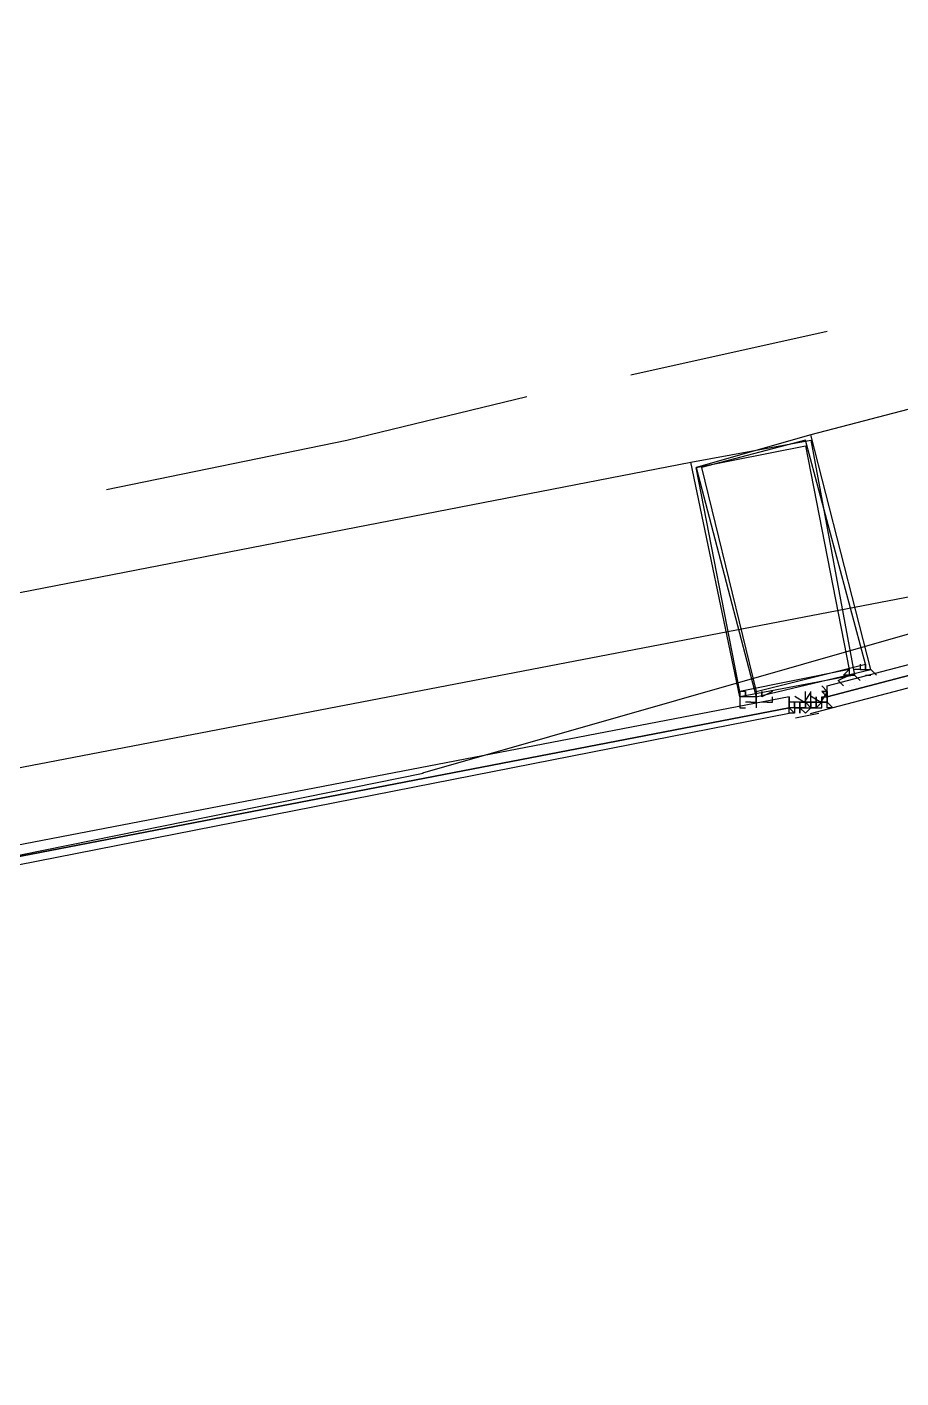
# Model space of a CAD drawing. Header units: feet. Extents: x -84 to 198, y -22 to 181.
# Drawn here: x 82.153 to 84.287, y 16.461 to 19.76 of the extents above; entities that cross this region are included whole.
import ezdxf

# ---------------------------------------------------------------- set-up
doc = ezdxf.new("R2010")
doc.units = ezdxf.units.FT
doc.layers.add('A-AREA-UNIDAD', color=30, linetype='CONTINUOUS')
doc.layers.add('A-LINEA', color=7, linetype='CONTINUOUS')

msp = doc.modelspace()

# ---------------------------------------------------------------- linework, layer by layer
at = {"layer": 'A-AREA-UNIDAD'}
msp.add_lwpolyline([(76.608, 16.8889), (84.928, 18.4889), (91.072, 20.1956), (91.52, 20.5156), (92.288, 20.6044), (95.2, 21.6889), (95.328, 21.92), (95.84, 21.92), (99.008, 23.1644), (99.04, 23.3956), (99.84, 23.52), (102.592, 24.8889), (102.688, 25.1556), (103.168, 25.1556), (106.24, 26.72), (106.272, 27.0044), (106.88, 27.0756), (109.6, 28.7289)], dxfattribs=at)
at = {"layer": 'A-LINEA'}
for p, q in [((83.1192, 17.9387), (93.6963, 20.9676)), ((87.6533, 19.6978), (84.0667, 18.7644)), ((83.6267, 18.9111), (84.1067, 19.0178)), ((80.1333, 17.9911), (83.7733, 18.6978)), ((84.0933, 18.1511), (84.0933, 18.1511)), ((84.16, 18.1511), (84.16, 18.1511)), ((84.0133, 18.1244), (84.0133, 18.1244)), ((84.0133, 18.1244), (84.0133, 18.1244)), ((84.0133, 18.1244), (84.0133, 18.1244)), ((84.0133, 18.1244), (84.0133, 18.1244)), ((84.0133, 18.1244), (84.0133, 18.1244)), ((84.0133, 18.1244), (84.0133, 18.1244)), ((84.0533, 18.1244), (84.0533, 18.1244)), ((84.0533, 18.1244), (84.0533, 18.1244)), ((84.0533, 18.1244), (84.0533, 18.1244)), ((84.0533, 18.1244), (84.0533, 18.1244)), ((84.0533, 18.1244), (84.0533, 18.1244)), ((84.0533, 18.1244), (84.0533, 18.1244)), ((84.0533, 18.1244), (84.0533, 18.1244)), ((84.0533, 18.1244), (84.0533, 18.1244)), ((84.0533, 18.1244), (84.0533, 18.1244)), ((84.0533, 18.1244), (84.0533, 18.1244)), ((84.0533, 18.1244), (84.0533, 18.1244)), ((84.0533, 18.1244), (84.0533, 18.1244)), ((84.0533, 18.1244), (84.0533, 18.1244)), ((84.0533, 18.1244), (84.0533, 18.1244)), ((84.0533, 18.1244), (84.0533, 18.1244)), ((84.0533, 18.1244), (84.0533, 18.1244)), ((84.0533, 18.1244), (84.0533, 18.1244)), ((84.0533, 18.1244), (84.0533, 18.1244)), ((84.0533, 18.1244), (84.0533, 18.1244)), ((84.0533, 18.1244), (84.0533, 18.1244)), ((84.0667, 18.1244), (84.0667, 18.1244)), ((84.0667, 18.1244), (84.0667, 18.1244)), ((84.0667, 18.1244), (84.0667, 18.1244)), ((84.0667, 18.1244), (84.0667, 18.1244)), ((84.0667, 18.1244), (84.0667, 18.1244)), ((84.0667, 18.1244), (84.0667, 18.1244)), ((84.0667, 18.1244), (84.0667, 18.1244)), ((84.0667, 18.1244), (84.0667, 18.1244)), ((84.0667, 18.1244), (84.0667, 18.1244)), ((84.0667, 18.1244), (84.0667, 18.1244)), ((84.0667, 18.1244), (84.0667, 18.1244)), ((84.0667, 18.1244), (84.0667, 18.1244)), ((84.0667, 18.1244), (84.0667, 18.1244)), ((84.0667, 18.1244), (84.0667, 18.1244)), ((84.0667, 18.1244), (84.0667, 18.1244)), ((84.0667, 18.1244), (84.0667, 18.1244)), ((84.0667, 18.1244), (84.0667, 18.1244)), ((84.0667, 18.1244), (84.0667, 18.1244)), ((84.0667, 18.1244), (84.0667, 18.1244)), ((84.0667, 18.1244), (84.0667, 18.1244)), ((84.0667, 18.1111), (84.0667, 18.1244)), ((84.0667, 18.1111), (84.0667, 18.1244)), ((84.08, 18.1111), (84.08, 18.1244)), ((84.08, 18.1244), (84.08, 18.1111)), ((84.08, 18.1244), (84.08, 18.1244)), ((84.08, 18.1244), (84.08, 18.1244)), ((84.08, 18.1111), (84.08, 18.1244)), ((84.08, 18.1111), (84.08, 18.1244)), ((84.08, 18.1244), (84.08, 18.1244)), ((84.08, 18.1111), (84.08, 18.1244)), ((84.08, 18.1111), (84.08, 18.1244)), ((84.08, 18.1244), (84.08, 18.1111)), ((84.0933, 18.1378), (84.0933, 18.1378)), ((84.0933, 18.1378), (84.1067, 18.1244)), ((84.0933, 18.1378), (84.0933, 18.1378)), ((84.0933, 18.1378), (84.1067, 18.1378)), ((84.0933, 18.1378), (84.0933, 18.1378)), ((84.0933, 18.1378), (84.0933, 18.1378)), ((84.1067, 18.1378), (84.0933, 18.1378)), ((84.0933, 18.1378), (84.0933, 18.1378)), ((84.1067, 18.1378), (84.0933, 18.1378)), ((84.0933, 18.1244), (84.1067, 18.1244)), ((84.0933, 18.1244), (84.0933, 18.1244)), ((84.0933, 18.1244), (84.0933, 18.1244)), ((84.0933, 18.1244), (84.0933, 18.1244)), ((84.0933, 18.1244), (84.0933, 18.1244)), ((84.0933, 18.1244), (84.0933, 18.1244)), ((84.0933, 18.1244), (84.0933, 18.1244)), ((84.0933, 18.1244), (84.0933, 18.1244)), ((84.0933, 18.1244), (84.0933, 18.1244)), ((84.0933, 18.1111), (84.0933, 18.1244)), ((84.0933, 18.1244), (84.0933, 18.1244)), ((84.0933, 18.1244), (84.0933, 18.1244)), ((84.0933, 18.1244), (84.0933, 18.1244)), ((84.0933, 18.1244), (84.0933, 18.1244)), ((84.0933, 18.1244), (84.0933, 18.1244)), ((84.0933, 18.1244), (84.0933, 18.1244)), ((84.0933, 18.1111), (84.0933, 18.1244)), ((84.0933, 18.1244), (84.0933, 18.1244)), ((84.0933, 18.1244), (84.0933, 18.1244)), ((84.0933, 18.1244), (84.0933, 18.1244)), ((84.0933, 18.1244), (84.0933, 18.1244)), ((84.0933, 18.1244), (84.0933, 18.1111)), ((84.0933, 18.1244), (84.0933, 18.1244)), ((84.0933, 18.1244), (84.0933, 18.1244)), ((84.1067, 18.1378), (84.1067, 18.1378)), ((84.1067, 18.1378), (84.1067, 18.1378)), ((84.1067, 18.1378), (84.1067, 18.1378)), ((84.1067, 18.1378), (84.1067, 18.1378)), ((84.1067, 18.1244), (84.1067, 18.1378)), ((84.1067, 18.1244), (84.1067, 18.1378)), ((84.1067, 18.1244), (84.1067, 18.1244)), ((84.1067, 18.1244), (84.1067, 18.1244)), ((84.1067, 18.1244), (84.1067, 18.1244)), ((84.1067, 18.1244), (84.1067, 18.1111)), ((84.1067, 18.1244), (84.1067, 18.1244)), ((84.1067, 18.1244), (84.1067, 18.1244)), ((84.1067, 18.1244), (84.1067, 18.1244)), ((83.92, 18.1111), (83.9067, 18.1111)), ((83.92, 18.0978), (83.92, 18.0978)), ((83.96, 18.1111), (83.9467, 18.1111)), ((84.0133, 18.1111), (84.0133, 18.1111)), ((84.0133, 18.1111), (84.0133, 18.1111)), ((84.0133, 18.1111), (84.0133, 18.1111)), ((84.0133, 18.1111), (84.0133, 18.1111)), ((84.0133, 18.1111), (84.0133, 18.1111)), ((84.0267, 18.1111), (84.0133, 18.1111)), ((84.0133, 18.1111), (84.0133, 18.1111)), ((84.0267, 18.1111), (84.0133, 18.1111)), ((84.0133, 18.1111), (84.0133, 18.1111)), ((84.0133, 18.1111), (84.0133, 18.1111)), ((84.0133, 18.0978), (84.0133, 18.1111)), ((84.0133, 18.0978), (84.0133, 18.0978)), ((84.0133, 18.0978), (84.0133, 18.0978)), ((84.0133, 18.0978), (84.0133, 18.0978)), ((84.0133, 18.0978), (84.0133, 18.0978)), ((84.0133, 18.0978), (84.0133, 18.0978)), ((84.0267, 18.0978), (84.0133, 18.0978)), ((84.0133, 18.0978), (84.0133, 18.0978)), ((84.0267, 18.0844), (84.0133, 18.0844)), ((84.0267, 18.0844), (84.0133, 18.0844)), ((84.0133, 18.0844), (84.0133, 18.0844)), ((84.0133, 18.0844), (84.0133, 18.0844)), ((84.0267, 18.1111), (84.0267, 18.1111)), ((84.0267, 18.1111), (84.0267, 18.1111)), ((84.0267, 18.1111), (84.0267, 18.1111)), ((84.04, 18.1111), (84.0267, 18.1111)), ((84.0267, 18.1111), (84.0267, 18.1111)), ((84.0267, 18.1111), (84.0267, 18.1111)), ((84.0267, 18.1111), (84.0267, 18.1111)), ((84.0267, 18.1111), (84.0267, 18.1111)), ((84.0267, 18.1111), (84.0267, 18.1111)), ((84.0267, 18.1111), (84.0267, 18.1111)), ((84.0267, 18.1111), (84.0267, 18.1111)), ((84.0267, 18.1111), (84.0267, 18.1111)), ((84.0267, 18.1111), (84.0267, 18.1111)), ((84.0267, 18.0978), (84.0267, 18.1111)), ((84.0267, 18.0978), (84.0267, 18.1111)), ((84.0267, 18.1111), (84.0267, 18.1111)), ((84.0267, 18.1111), (84.0267, 18.1111)), ((84.0267, 18.1111), (84.0267, 18.0978)), ((84.0267, 18.1111), (84.0267, 18.1111)), ((84.0267, 18.0978), (84.0267, 18.0978)), ((84.0267, 18.0978), (84.0267, 18.0978)), ((84.0267, 18.0978), (84.0267, 18.0978)), ((84.0267, 18.0978), (84.0267, 18.0978)), ((84.0267, 18.0978), (84.0267, 18.0844)), ((84.0267, 18.0978), (84.0267, 18.0978)), ((84.0267, 18.0978), (84.0267, 18.0978)), ((84.0267, 18.0978), (84.0267, 18.0978)), ((84.0267, 18.0978), (84.0267, 18.0978)), ((84.0267, 18.0978), (84.0267, 18.0978)), ((84.0267, 18.0978), (84.0267, 18.0978)), ((84.0267, 18.0978), (84.0267, 18.0978)), ((84.04, 18.0978), (84.0267, 18.0978)), ((84.0267, 18.0978), (84.0267, 18.0978)), ((84.0267, 18.0978), (84.0267, 18.0978)), ((84.0267, 18.0978), (84.04, 18.0978)), ((84.0267, 18.0978), (84.0267, 18.0978)), ((84.0267, 18.0978), (84.0267, 18.0978)), ((84.0267, 18.0978), (84.0267, 18.0978)), ((84.0267, 18.0978), (84.0267, 18.0978)), ((84.0267, 18.0978), (84.0267, 18.0978)), ((84.0267, 18.0978), (84.0267, 18.0978)), ((84.0267, 18.0978), (84.0267, 18.0978)), ((84.0267, 18.0978), (84.0267, 18.0978)), ((84.0267, 18.0978), (84.0267, 18.0978)), ((84.0267, 18.0844), (84.0267, 18.0844)), ((84.0267, 18.0844), (84.0267, 18.0844)), ((84.0267, 18.0844), (84.0267, 18.0844)), ((84.0267, 18.0844), (84.0267, 18.0844)), ((84.0267, 18.0844), (84.0267, 18.0844)), ((84.0267, 18.0844), (84.0267, 18.0844)), ((84.0267, 18.0844), (84.0267, 18.0844)), ((84.0267, 18.0844), (84.0267, 18.0844)), ((84.0267, 18.0844), (84.0267, 18.0844)), ((84.0267, 18.0844), (84.0267, 18.0844)), ((84.0267, 18.0844), (84.0267, 18.0844)), ((84.0267, 18.0844), (84.0267, 18.0844)), ((84.0267, 18.0844), (84.0267, 18.0844)), ((84.0267, 18.0844), (84.0267, 18.0844)), ((84.0267, 18.0844), (84.0267, 18.0844)), ((84.0267, 18.0844), (84.0267, 18.0844)), ((84.0862, 18.0835), (84.0293, 18.0724)), ((84.04, 18.1111), (84.04, 18.1111)), ((84.0533, 18.1111), (84.04, 18.1111)), ((84.04, 18.1111), (84.04, 18.1111)), ((84.04, 18.1111), (84.04, 18.1111)), ((84.04, 18.0978), (84.04, 18.1111)), ((84.04, 18.1111), (84.04, 18.1111)), ((84.04, 18.1111), (84.04, 18.1111)), ((84.04, 18.1111), (84.04, 18.1111)), ((84.04, 18.1111), (84.04, 18.0978)), ((84.04, 18.1111), (84.04, 18.1111)), ((84.04, 18.1111), (84.04, 18.1111)), ((84.04, 18.1111), (84.04, 18.1111)), ((84.04, 18.1111), (84.0533, 18.1111)), ((84.04, 18.1111), (84.04, 18.1111)), ((84.04, 18.1111), (84.0533, 18.1111)), ((84.04, 18.0978), (84.04, 18.0978)), ((84.04, 18.0978), (84.04, 18.0978)), ((84.04, 18.0978), (84.04, 18.0978)), ((84.04, 18.0978), (84.04, 18.0978)), ((84.0533, 18.0978), (84.04, 18.0978)), ((84.04, 18.0978), (84.04, 18.0978)), ((84.04, 18.0978), (84.04, 18.0978)), ((84.04, 18.0978), (84.04, 18.0978)), ((84.04, 18.0978), (84.04, 18.0978)), ((84.04, 18.0978), (84.04, 18.0978)), ((84.04, 18.0844), (84.04, 18.0978)), ((84.0533, 18.0978), (84.04, 18.0978)), ((84.04, 18.0978), (84.04, 18.0978)), ((84.04, 18.0978), (84.04, 18.0978)), ((84.04, 18.0978), (84.04, 18.0978)), ((84.04, 18.0978), (84.04, 18.0978)), ((84.04, 18.0978), (84.04, 18.0978)), ((84.04, 18.0978), (84.04, 18.0978)), ((84.04, 18.0978), (84.04, 18.0978)), ((84.04, 18.0978), (84.04, 18.0978)), ((84.04, 18.0978), (84.04, 18.0844)), ((84.0533, 18.0978), (84.04, 18.0978)), ((84.04, 18.0978), (84.0533, 18.0978)), ((84.04, 18.0978), (84.04, 18.0978)), ((84.04, 18.0978), (84.04, 18.0978)), ((84.04, 18.0978), (84.04, 18.0978)), ((84.04, 18.0978), (84.04, 18.0978)), ((84.04, 18.0978), (84.04, 18.0978)), ((84.04, 18.0978), (84.04, 18.0978)), ((84.04, 18.0978), (84.04, 18.0978)), ((84.04, 18.0978), (84.04, 18.0978)), ((84.04, 18.0978), (84.04, 18.0978)), ((84.04, 18.0844), (84.04, 18.0844)), ((84.04, 18.0844), (84.04, 18.0844)), ((84.04, 18.0844), (84.04, 18.0844)), ((84.04, 18.0844), (84.04, 18.0844)), ((84.0533, 18.1111), (84.0533, 18.1111)), ((84.0533, 18.1111), (84.0533, 18.1111)), ((84.0533, 18.1111), (84.0533, 18.1111)), ((84.0533, 18.1111), (84.0533, 18.1111)), ((84.0533, 18.1111), (84.0533, 18.1111)), ((84.0533, 18.1111), (84.0533, 18.0978)), ((84.0533, 18.1111), (84.0533, 18.1111)), ((84.0533, 18.1111), (84.0533, 18.1111)), ((84.0533, 18.1111), (84.0533, 18.1111)), ((84.0533, 18.1111), (84.0533, 18.1111)), ((84.0533, 18.1111), (84.0533, 18.1111)), ((84.0533, 18.1111), (84.0533, 18.1111)), ((84.0533, 18.1111), (84.0533, 18.1111)), ((84.0533, 18.1111), (84.0533, 18.1111)), ((84.0533, 18.1111), (84.0533, 18.1111)), ((84.0533, 18.1111), (84.0533, 18.1111)), ((84.0533, 18.1111), (84.0533, 18.1111)), ((84.0533, 18.1111), (84.0533, 18.1111)), ((84.0533, 18.1111), (84.0533, 18.1111)), ((84.0533, 18.1111), (84.0533, 18.1111)), ((84.0533, 18.1111), (84.0533, 18.1111)), ((84.0533, 18.1111), (84.0533, 18.1111)), ((84.0533, 18.1111), (84.0533, 18.1111)), ((84.0533, 18.1111), (84.0533, 18.1111)), ((84.0533, 18.1111), (84.0533, 18.1111)), ((84.0533, 18.1111), (84.0667, 18.1111)), ((84.0533, 18.1111), (84.0533, 18.1111)), ((84.0533, 18.1111), (84.0533, 18.1111)), ((84.0533, 18.1111), (84.0533, 18.1111)), ((84.0533, 18.1111), (84.0533, 18.1111)), ((84.0533, 18.1111), (84.0533, 18.1111)), ((84.0533, 18.1111), (84.0533, 18.1111)), ((84.0533, 18.1111), (84.0533, 18.1111)), ((84.0533, 18.0978), (84.0533, 18.1111)), ((84.0533, 18.0978), (84.0533, 18.1111)), ((84.0533, 18.1111), (84.0533, 18.1111)), ((84.0533, 18.1111), (84.0533, 18.1111)), ((84.0667, 18.1111), (84.0533, 18.1111)), ((84.0667, 18.1111), (84.0533, 18.1111)), ((84.0667, 18.1111), (84.0533, 18.1111)), ((84.0533, 18.0978), (84.0533, 18.0978)), ((84.0533, 18.0978), (84.0533, 18.0978)), ((84.0533, 18.0978), (84.0533, 18.0978)), ((84.0533, 18.0978), (84.0533, 18.0978)), ((84.0533, 18.0978), (84.0533, 18.0978)), ((84.0533, 18.0978), (84.0533, 18.0978)), ((84.0533, 18.0978), (84.0533, 18.0978)), ((84.0533, 18.0978), (84.0533, 18.0978)), ((84.0533, 18.0978), (84.0533, 18.0978)), ((84.0533, 18.0978), (84.0533, 18.0978)), ((84.0533, 18.0978), (84.0667, 18.0978)), ((84.0533, 18.0978), (84.0533, 18.0978)), ((84.0533, 18.0978), (84.0667, 18.0978)), ((84.0533, 18.0978), (84.0533, 18.0978)), ((84.0533, 18.0978), (84.0533, 18.0978)), ((84.0533, 18.0978), (84.0533, 18.0978)), ((84.0533, 18.0978), (84.0533, 18.0978)), ((84.0533, 18.0978), (84.0533, 18.0978)), ((84.0533, 18.0978), (84.0533, 18.0978)), ((84.0533, 18.0978), (84.0533, 18.0978)), ((84.0533, 18.0978), (84.0533, 18.0978)), ((84.0533, 18.0978), (84.0533, 18.0978)), ((84.0533, 18.0978), (84.0533, 18.0978)), ((84.0533, 18.0978), (84.0533, 18.0978)), ((84.0533, 18.0978), (84.0533, 18.0978)), ((84.0533, 18.0978), (84.0533, 18.0978)), ((84.0533, 18.0978), (84.0667, 18.0978)), ((84.0533, 18.0978), (84.0667, 18.0978)), ((84.0533, 18.0978), (84.0667, 18.0978)), ((84.0533, 18.0844), (84.0667, 18.0978)), ((84.1207, 18.0975), (84.0646, 18.0828)), ((84.0667, 18.1111), (84.0667, 18.1111)), ((84.0667, 18.1111), (84.0667, 18.1111)), ((84.0667, 18.1111), (84.0667, 18.1111)), ((84.0667, 18.1111), (84.0667, 18.1111)), ((84.0667, 18.1111), (84.0667, 18.1111)), ((84.0667, 18.1111), (84.0667, 18.1111)), ((84.0667, 18.1111), (84.0667, 18.1111)), ((84.0667, 18.1111), (84.0667, 18.1111)), ((84.0667, 18.1111), (84.0667, 18.1111)), ((84.0667, 18.1111), (84.0667, 18.1111)), ((84.0667, 18.1111), (84.0667, 18.1111)), ((84.0667, 18.1111), (84.0667, 18.1111)), ((84.0667, 18.1111), (84.0667, 18.1111)), ((84.0667, 18.1111), (84.0667, 18.1111)), ((84.0667, 18.1111), (84.0667, 18.1111)), ((84.0667, 18.1111), (84.0667, 18.1111)), ((84.0667, 18.1111), (84.0667, 18.0978)), ((84.0667, 18.1111), (84.0667, 18.1111)), ((84.0667, 18.1111), (84.0667, 18.0978)), ((84.0667, 18.1111), (84.0667, 18.1111)), ((84.0667, 18.1111), (84.0667, 18.1111)), ((84.0667, 18.1111), (84.0667, 18.1111)), ((84.0667, 18.1111), (84.0667, 18.1111)), ((84.0667, 18.1111), (84.0667, 18.1111)), ((84.0667, 18.1111), (84.0667, 18.1111)), ((84.0667, 18.1111), (84.0667, 18.1111)), ((84.0667, 18.1111), (84.0667, 18.1111)), ((84.0667, 18.1111), (84.0667, 18.1111)), ((84.0667, 18.1111), (84.0667, 18.1111)), ((84.0667, 18.1111), (84.0667, 18.1111)), ((84.0667, 18.1111), (84.0667, 18.1111)), ((84.0667, 18.1111), (84.0667, 18.1111)), ((84.0667, 18.1111), (84.0667, 18.1111)), ((84.0667, 18.1111), (84.0667, 18.1111)), ((84.0667, 18.1111), (84.0667, 18.1111)), ((84.0667, 18.1111), (84.08, 18.1111)), ((84.0667, 18.1111), (84.0667, 18.1111)), ((84.0667, 18.1111), (84.0667, 18.1111)), ((84.0667, 18.1111), (84.0667, 18.1111)), ((84.0667, 18.1111), (84.0667, 18.1111)), ((84.0667, 18.1111), (84.08, 18.1111)), ((84.0667, 18.1111), (84.0667, 18.1111)), ((84.0667, 18.1111), (84.0667, 18.1111)), ((84.0667, 18.1111), (84.0667, 18.1111)), ((84.0667, 18.1111), (84.0667, 18.1111)), ((84.0667, 18.1111), (84.0667, 18.1111)), ((84.0667, 18.1111), (84.0667, 18.1111)), ((84.0667, 18.1111), (84.0667, 18.1111)), ((84.0667, 18.1111), (84.0667, 18.1111)), ((84.0667, 18.1111), (84.0667, 18.1111)), ((84.0667, 18.1111), (84.0667, 18.0978)), ((84.0667, 18.0978), (84.0667, 18.0978)), ((84.0667, 18.0978), (84.0667, 18.0978)), ((84.0667, 18.0978), (84.0667, 18.0978)), ((84.0667, 18.0978), (84.0667, 18.0978)), ((84.0667, 18.0978), (84.0667, 18.0978)), ((84.0667, 18.0978), (84.0667, 18.0978)), ((84.0667, 18.0978), (84.0667, 18.0978)), ((84.0667, 18.0978), (84.0667, 18.0978)), ((84.0667, 18.0978), (84.0667, 18.0978)), ((84.0667, 18.0978), (84.0667, 18.0978)), ((84.0667, 18.0978), (84.0667, 18.0978)), ((84.0667, 18.0978), (84.0667, 18.0978)), ((84.0667, 18.0978), (84.0667, 18.0978)), ((84.0667, 18.0978), (84.0667, 18.0978)), ((84.08, 18.0978), (84.0667, 18.0978)), ((84.0667, 18.0978), (84.08, 18.0978)), ((84.0667, 18.0978), (84.0667, 18.0978)), ((84.0667, 18.0978), (84.0667, 18.0978)), ((84.0667, 18.0978), (84.0667, 18.0978)), ((84.0667, 18.0978), (84.0667, 18.0978)), ((84.0667, 18.0978), (84.0667, 18.0978)), ((84.0667, 18.0978), (84.0667, 18.0978)), ((84.0667, 18.0978), (84.0667, 18.0978)), ((84.0667, 18.0978), (84.0667, 18.0978)), ((84.0667, 18.0978), (84.0667, 18.0978)), ((84.0667, 18.0978), (84.0667, 18.0978)), ((84.0667, 18.0978), (84.0667, 18.0978)), ((84.0667, 18.0978), (84.0667, 18.0978)), ((84.0667, 18.0978), (84.0667, 18.0978)), ((84.0667, 18.0978), (84.0667, 18.0978)), ((84.0667, 18.0978), (84.0667, 18.0978)), ((84.0667, 18.0978), (84.0667, 18.0978)), ((84.0667, 18.0978), (84.0667, 18.0978)), ((84.0667, 18.0978), (84.0667, 18.0978)), ((84.0667, 18.0978), (84.0667, 18.0978)), ((84.0667, 18.0978), (84.0667, 18.0978)), ((84.0667, 18.0978), (84.0667, 18.0978)), ((84.0667, 18.0844), (84.0667, 18.0844)), ((84.0667, 18.0844), (84.0667, 18.0844)), ((84.08, 18.1111), (84.08, 18.1111)), ((84.08, 18.1111), (84.0933, 18.1111)), ((84.08, 18.1111), (84.08, 18.0978)), ((84.08, 18.1111), (84.08, 18.1111)), ((84.08, 18.1111), (84.08, 18.1111)), ((84.08, 18.1111), (84.08, 18.1111)), ((84.08, 18.1111), (84.08, 18.1111)), ((84.08, 18.1111), (84.08, 18.1111)), ((84.08, 18.1111), (84.0933, 18.1111)), ((84.08, 18.0978), (84.08, 18.1111)), ((84.08, 18.1111), (84.08, 18.1111)), ((84.08, 18.0978), (84.08, 18.1111)), ((84.08, 18.1111), (84.0933, 18.1111)), ((84.08, 18.1111), (84.08, 18.1111)), ((84.08, 18.1111), (84.08, 18.1111)), ((84.08, 18.1111), (84.08, 18.1111)), ((84.08, 18.1111), (84.08, 18.1111)), ((84.08, 18.1111), (84.08, 18.1111)), ((84.08, 18.1111), (84.08, 18.1111)), ((84.08, 18.1111), (84.08, 18.1111)), ((84.08, 18.1111), (84.08, 18.1111)), ((84.08, 18.1111), (84.08, 18.1111)), ((84.08, 18.0978), (84.08, 18.0978)), ((84.08, 18.0978), (84.08, 18.0978)), ((84.08, 18.0978), (84.08, 18.0978)), ((84.08, 18.0978), (84.08, 18.0978)), ((84.08, 18.0978), (84.08, 18.0978)), ((84.08, 18.0978), (84.08, 18.0978)), ((84.08, 18.0978), (84.08, 18.0978)), ((84.08, 18.0978), (84.08, 18.0978)), ((84.08, 18.0978), (84.08, 18.0978)), ((84.08, 18.0978), (84.08, 18.0978)), ((84.08, 18.0978), (84.08, 18.0978)), ((84.08, 18.0978), (84.08, 18.0978)), ((84.08, 18.0978), (84.08, 18.0978)), ((84.08, 18.0978), (84.08, 18.0978)), ((84.0933, 18.1111), (84.0933, 18.1111)), ((84.0933, 18.1111), (84.1067, 18.1111)), ((84.0933, 18.1111), (84.0933, 18.1111)), ((84.0933, 18.1111), (84.0933, 18.1111)), ((84.0933, 18.1111), (84.0933, 18.1111)), ((84.0933, 18.1111), (84.0933, 18.1111)), ((84.0933, 18.1111), (84.0933, 18.1111)), ((84.0933, 18.1111), (84.0933, 18.1111)), ((84.0933, 18.0978), (84.0933, 18.1111)), ((84.0933, 18.1111), (84.0933, 18.1111)), ((84.0933, 18.1111), (84.0933, 18.1111)), ((84.0933, 18.1111), (84.0933, 18.1111)), ((84.0933, 18.1111), (84.0933, 18.1111)), ((84.0933, 18.1111), (84.0933, 18.1111)), ((84.0933, 18.1111), (84.0933, 18.1111)), ((84.0933, 18.1111), (84.0933, 18.1111)), ((84.0933, 18.1111), (84.0933, 18.1111)), ((84.0933, 18.1111), (84.0933, 18.1111)), ((84.0933, 18.1111), (84.0933, 18.1111)), ((84.0933, 18.1111), (84.0933, 18.1111)), ((84.0933, 18.1111), (84.0933, 18.1111)), ((84.0933, 18.1111), (84.0933, 18.1111)), ((84.0933, 18.1111), (84.0933, 18.1111)), ((84.0933, 18.1111), (84.0933, 18.1111)), ((84.0933, 18.0978), (84.0933, 18.0978)), ((84.0933, 18.0978), (84.0933, 18.0978)), ((84.0933, 18.0978), (84.0933, 18.0978)), ((84.0933, 18.0978), (84.0933, 18.0978)), ((84.0933, 18.0978), (84.0933, 18.0978)), ((84.0933, 18.0978), (84.0933, 18.0978)), ((84.0933, 18.0978), (84.0933, 18.0978)), ((84.0933, 18.0978), (84.0933, 18.0978)), ((84.0933, 18.0978), (84.0933, 18.0978)), ((84.1067, 18.1111), (84.1067, 18.1111)), ((84.1067, 18.1111), (84.1067, 18.1111)), ((84.1067, 18.1111), (84.1067, 18.1111)), ((84.1067, 18.1111), (84.1067, 18.1111)), ((84.1067, 18.1111), (84.1067, 18.1111)), ((84.1067, 18.1111), (84.1067, 18.1111)), ((84.1067, 18.1111), (84.1067, 18.1111)), ((84.1067, 18.1111), (84.1067, 18.1111)), ((84.1067, 18.1111), (84.1067, 18.1111)), ((84.1067, 18.1111), (84.1067, 18.1111)), ((84.1067, 18.1111), (84.1067, 18.1111)), ((84.1067, 18.1111), (84.1067, 18.1111)), ((84.1067, 18.1111), (84.1067, 18.1111)), ((84.1067, 18.1111), (84.1067, 18.1111)), ((84.1067, 18.1111), (84.1067, 18.1111)), ((84.1067, 18.0978), (84.1067, 18.1111)), ((84.1067, 18.1111), (84.1067, 18.1111)), ((84.1067, 18.0978), (84.1067, 18.1111)), ((84.1067, 18.1111), (84.1067, 18.1111)), ((84.1067, 18.0978), (84.1067, 18.1111)), ((84.1067, 18.1111), (84.1067, 18.1111)), ((84.1067, 18.0978), (84.1067, 18.0978)), ((84.1067, 18.0978), (84.1067, 18.0978)), ((84.1067, 18.0978), (84.1067, 18.0978)), ((84.1067, 18.0978), (84.1067, 18.0978)), ((84.1067, 18.0978), (84.1067, 18.0978)), ((84.1067, 18.0978), (84.1067, 18.0978)), ((84.1067, 18.0978), (84.1067, 18.0978))]:
    msp.add_line(p, q, dxfattribs=at)
for points in [[(26.7067, 23.3511), (28.04, 21.6178), (31.0267, 20.8311), (34.0133, 20.0978), (37.0133, 19.4044), (40.0267, 18.7778), (43.0533, 18.2044), (46.0933, 17.6844), (49.1467, 17.2178), (52.2, 16.8044), (55.2533, 16.4444), (58.32, 16.1511), (60.4, 16.0178), (62.48, 15.9511), (64.5467, 15.9244), (66.6267, 15.9511), (68.7067, 16.0178), (70.7867, 16.1511), (72.8533, 16.3244), (74.92, 16.5511), (76.9867, 16.8178), (79.04, 17.1511), (81.08, 17.5244), (83.12, 17.9378)], [(87.92, 19.1244), (84.1067, 18.1244), (84.1067, 18.1378), (84.1067, 18.1511), (87.92, 19.1511), (87.92, 19.1378), (87.92, 19.1244)], [(87.9333, 19.0978), (84.12, 18.0978), (84.1067, 18.0978), (84.1067, 18.1244), (87.92, 19.1244), (87.9333, 19.1111), (87.9333, 19.0978)], [(82.3467, 18.6311), (82.9333, 18.7511), (83.3733, 18.8578)], [(83.7733, 18.6978), (84.0667, 18.7511), (84.1733, 18.1778), (83.8933, 18.1244), (83.7733, 18.6978)], [(84.0667, 18.7644), (83.7867, 18.6844), (83.9333, 18.1244), (84.2133, 18.1911), (84.0667, 18.7644)], [(84.0533, 18.7511), (83.8, 18.6844), (83.9333, 18.1378), (84.2, 18.2044), (84.0533, 18.7511)], [(83.7867, 18.6844), (84.0533, 18.7378), (84.16, 18.1911), (83.8933, 18.1378), (83.7867, 18.6844)], [(84.1467, 18.1511), (84.1467, 18.1511), (84.1467, 18.1511), (84.1333, 18.1644), (84.1333, 18.1644), (84.16, 18.1778), (84.16, 18.1778), (84.16, 18.1778), (84.1467, 18.1778), (84.1467, 18.1778), (84.16, 18.1911), (84.16, 18.1778), (84.1733, 18.1778), (84.16, 18.1778), (84.16, 18.1778), (84.16, 18.1778), (84.16, 18.1778)], [(84.1867, 18.2044), (84.1867, 18.1911), (84.1867, 18.1911), (84.1867, 18.1911), (84.1867, 18.1911), (84.1867, 18.1911), (84.1733, 18.1911)], [(84.1867, 18.1911), (84.2, 18.1911), (84.2, 18.1911)], [(84.2, 18.2044), (84.2, 18.2044), (84.2, 18.2044), (84.2, 18.2044), (84.2, 18.1911), (84.2, 18.1911), (84.2, 18.1911), (84.2133, 18.1911), (84.2133, 18.1911), (84.2267, 18.1778), (84.2267, 18.1778)], [(84.2, 18.1911), (84.2, 18.2044), (84.2, 18.2044)], [(84.0933, 18.1511), (84.1067, 18.1378), (84.1067, 18.1244), (84.1067, 18.1111), (84.12, 18.0978)], [(84.16, 18.1511), (84.16, 18.1511), (84.16, 18.1511)], [(84.1733, 18.1778), (84.1733, 18.1778), (84.1733, 18.1778), (84.1867, 18.1644), (84.1867, 18.1644)], [(84.1867, 18.1644), (84.1867, 18.1644), (84.1867, 18.1644), (84.1867, 18.1644), (84.1733, 18.1778), (84.1733, 18.1778)], [(84.1733, 18.1511), (84.1733, 18.1511), (84.1733, 18.1511)], [(84.2, 18.1778), (84.2133, 18.1778), (84.2133, 18.1778)], [(84.2, 18.1644), (84.2, 18.1644), (84.2, 18.1644)], [(80.1333, 17.3511), (80.1467, 17.3511), (84.0133, 18.0978), (84.0133, 18.1111), (84.0133, 18.1244), (80.1333, 17.3778), (80.1333, 17.3644), (80.1333, 17.3511)], [(83.92, 18.1111), (83.9333, 18.1111), (83.9333, 18.1111), (83.9333, 18.1244), (83.9333, 18.1244), (83.9067, 18.1244), (83.9067, 18.1244), (83.9067, 18.1378), (83.9067, 18.1378), (83.9067, 18.1378), (83.9067, 18.1378), (83.9067, 18.1378), (83.8933, 18.1378), (83.8933, 18.1244), (83.8933, 18.1244)], [(83.9067, 18.1244), (83.8933, 18.1244), (83.8933, 18.1244), (83.8933, 18.1244), (83.8933, 18.1244), (83.8933, 18.0978), (83.8933, 18.0978), (83.8933, 18.0978), (83.9067, 18.0978), (83.9067, 18.0978)], [(83.9333, 18.1378), (83.9333, 18.1378), (83.9333, 18.1244), (83.9333, 18.1244), (83.9333, 18.1244), (83.9333, 18.1244), (83.9333, 18.1244), (83.9333, 18.1244), (83.9333, 18.0978), (83.9333, 18.0978), (83.9333, 18.0978)], [(83.9733, 18.1378), (83.9467, 18.1244), (83.9467, 18.1244), (83.9467, 18.1378), (83.9467, 18.1378), (83.9467, 18.1378), (83.9467, 18.1378), (83.9467, 18.1378)], [(83.96, 18.1111), (83.96, 18.1111), (83.9733, 18.1111), (83.9733, 18.1111), (83.9733, 18.1244), (83.9733, 18.1244)], [(84.0133, 18.1244), (84.0133, 18.1111), (84.0133, 18.0978), (84.0267, 18.0844), (84.0133, 18.0844)], [(84.0273, 18.1261), (84.051, 18.1116), (84.0663, 18.1348)], [(84.0667, 18.0978), (84.0533, 18.1111), (84.0533, 18.1244), (84.0533, 18.1378)], [(84.0667, 18.0978), (84.0667, 18.1111), (84.0667, 18.1378)], [(84.0673, 18.126), (84.0912, 18.1116), (84.1063, 18.135)], [(84.0933, 18.1111), (84.0933, 18.1244), (84.1067, 18.1244)], [(80.1467, 17.3244), (84.0133, 18.0844), (84.0133, 18.0978), (80.1467, 17.3511), (80.1467, 17.3378), (80.1467, 17.3244)], [(83.9467, 18.0978), (83.9467, 18.0978), (83.9467, 18.0978)], [(84.0267, 18.1111), (84.0267, 18.1111), (84.0267, 18.0978), (84.0133, 18.0978)], [(84.0267, 18.0978), (84.0267, 18.0978), (84.0133, 18.0978)], [(84.04, 18.0978), (84.0267, 18.0978), (84.0133, 18.0978)], [(84.04, 18.0978), (84.0267, 18.0978), (84.0133, 18.0978)], [(84.04, 18.1111), (84.04, 18.1111), (84.04, 18.0978), (84.0533, 18.0978)], [(84.04, 18.1111), (84.04, 18.1111), (84.04, 18.0978), (84.0533, 18.0844)], [(84.08, 18.1111), (84.08, 18.1111), (84.0667, 18.1111)], [(84.0667, 18.1111), (84.0667, 18.1111), (84.0667, 18.0978), (84.0667, 18.0978)], [(84.0667, 18.1111), (84.0667, 18.0978), (84.08, 18.0978)], [(84.08, 18.1111), (84.08, 18.1111), (84.0933, 18.1111)], [(84.08, 18.0978), (84.0933, 18.0978), (84.0933, 18.1111)], [(84.1067, 18.1111), (84.0933, 18.1111), (84.08, 18.0978)]]:
    msp.add_lwpolyline(points, dxfattribs=at)
for points in [[(84.16, 18.1778), (84.16, 18.1778), (84.16, 18.1778), (84.16, 18.1778)], [(83.9067, 18.1244), (83.9067, 18.1244), (83.9067, 18.1378), (83.9067, 18.1378)], [(83.9467, 18.1244), (83.9467, 18.1244), (83.9467, 18.1378), (83.9467, 18.1378)]]:
    msp.add_lwpolyline(points, close=True, dxfattribs=at)

doc.saveas('drawing.dxf')
